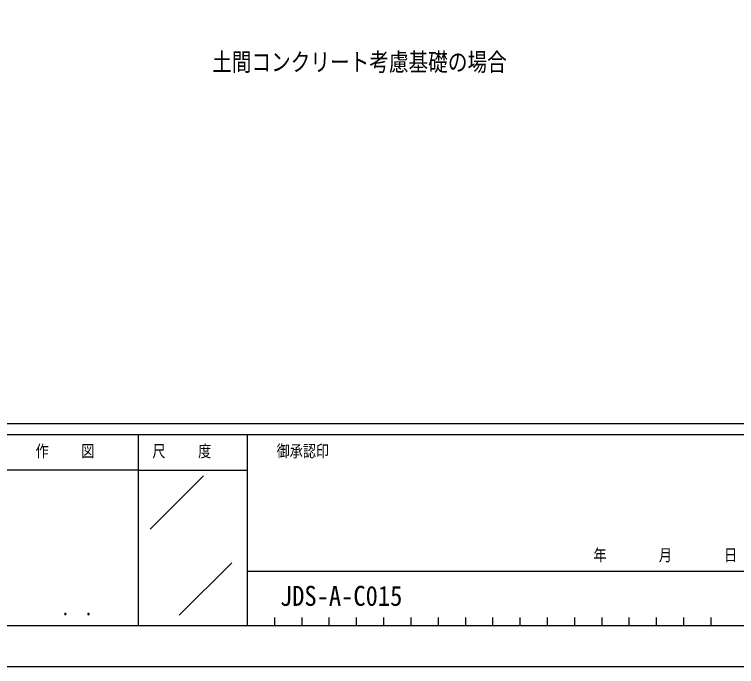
# Model space of a CAD drawing. Units: millimetres, scale not verified. Extents: x -10512 to 10512, y -7425 to 7425.
# Drawn here: x 4396 to 7706, y -7425 to -4436 of the extents above; entities that cross this region are included whole.
import ezdxf
from ezdxf.enums import TextEntityAlignment as Align

# ---------------------------------------------------------------- set-up
doc = ezdxf.new("R2010")
doc.units = ezdxf.units.MM
doc.header["$LTSCALE"] = 30
doc.layers.add('0-2_USER1', color=3, linetype='Continuous')
doc.layers.add('0-7_YKK_ZWAK', color=7, linetype='Continuous')
doc.styles.add('ＭＳ ゴシック', font='')
doc.styles.get('ＭＳ ゴシック').set_extended_font_data('MS Gothic')

msp = doc.modelspace()

# ---------------------------------------------------------------- linework, layer by layer
at = {"layer": '0-7_YKK_ZWAK'}
for p, q in [((9737.55, -6312.5), (-9762.45, -6312.5)), ((4962.55, -6362.5), (4962.55, -7237.5)), ((5462.55, -6362.5), (4962.55, -6362.5)), ((8043.8, -6362.5), (5462.55, -6362.5)), ((5462.55, -6362.5), (5462.55, -7237.5)), ((4962.55, -6525), (3237.55, -6525)), ((4962.55, -6525), (5462.55, -6525)), ((5017.76, -6795.73), (5262.59, -6550.9)), ((5151.68, -7189.97), (5392.23, -6949.42)), ((5462.55, -6987.5), (8043.8, -6987.5)), ((5587.55, -7200), (5587.55, -7237.5)), ((5712.55, -7200), (5712.55, -7237.5)), ((5837.55, -7200), (5837.55, -7237.5)), ((5962.55, -7200), (5962.55, -7237.5)), ((6087.55, -7200), (6087.55, -7237.5)), ((6212.55, -7200), (6212.55, -7237.5)), ((6337.55, -7200), (6337.55, -7237.5)), ((6462.55, -7200), (6462.55, -7237.5)), ((6587.55, -7200), (6587.55, -7237.5)), ((6712.55, -7200), (6712.55, -7237.5)), ((6837.55, -7200), (6837.55, -7237.5)), ((6962.55, -7200), (6962.55, -7237.5)), ((7087.55, -7200), (7087.55, -7237.5)), ((7212.55, -7200), (7212.55, -7237.5)), ((7337.55, -7200), (7337.55, -7237.5)), ((7462.55, -7200), (7462.55, -7237.5)), ((7587.55, -7200), (7587.55, -7237.5)), ((3237.55, -7237.5), (4962.55, -7237.5)), ((4962.55, -7237.5), (5462.55, -7237.5)), ((5462.55, -7237.5), (8043.8, -7237.5))]:
    msp.add_line(p, q, dxfattribs=at)
msp.add_lwpolyline([(-10512.5, -7425), (10512.5, -7425), (10512.5, 7425), (-10512.5, 7425)], close=True, dxfattribs=at)
msp.add_lwpolyline([(4962.55, -6362.5), (3237.55, -6362.5), (3237.55, -7237.5)], dxfattribs=at)

# ---------------------------------------------------------------- texts
at = {"layer": '0-2_USER1', "style": 'ＭＳ ゴシック'}
for s, height, width, p in [('土間コンクリート考慮基礎の場合', 82.48, 0.8, (5302.3, -4719.78)), ('JDS-A-C015', 91.64, 0.9, (5612.76, -7174.26))]:
    msp.add_text(s, height=height, dxfattribs=dict(at, width=width)).set_placement(p, align=Align.BOTTOM_LEFT)
at = {"layer": '0-7_YKK_ZWAK', "style": 'ＭＳ ゴシック', "width": 0.8}
for s, height, p in [('作     図', 54.99, (4493.05, -6481.25)), ('尺     度', 54.99, (5028.55, -6481.25)), ('御承認印', 54.99, (5597.85, -6481.25)), ('年        月        日', 54.99, (7049.77, -6958.04)), ('． ．', 64.79, (4612.5, -7210.88))]:
    msp.add_text(s, height=height, dxfattribs=at).set_placement(p, align=Align.BOTTOM_LEFT)

doc.saveas('drawing.dxf')
